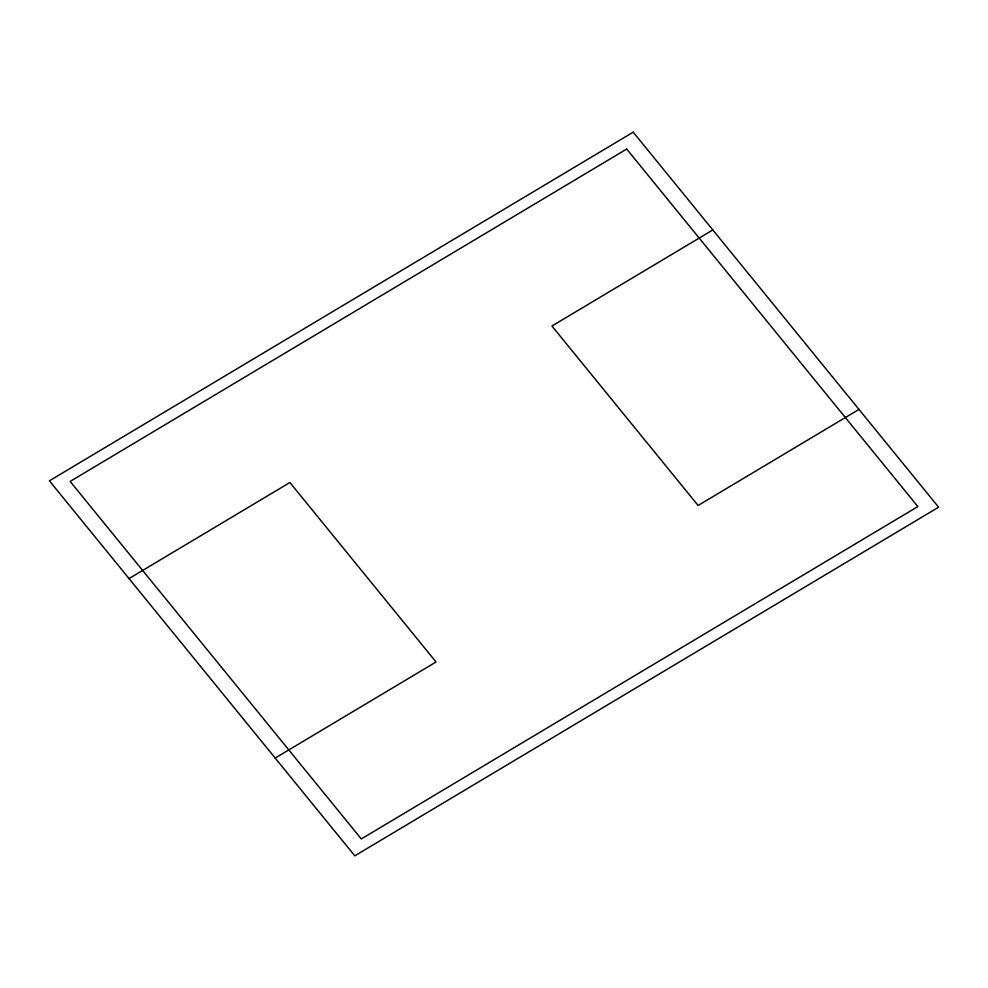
<?xml version="1.0" encoding="UTF-8"?>
<svg xmlns="http://www.w3.org/2000/svg" width="988" height="988" viewBox="0 0 988 988"><rect width="100%" height="100%" fill="white"/><g stroke="black" fill="none" stroke-linecap="round" stroke-linejoin="round"><path stroke-width="1.48" d="M129.02 578.585L289.892 482.514L436.054 661.985L275.183 758.055M712.817 229.945L551.946 326.015L698.108 505.486L858.98 409.415M633.197 132.17L49.4 480.81L354.803 855.83L938.6 507.19L633.197 132.17M626.701 149.052L70.148 481.428L361.299 838.948L917.852 506.572L626.701 149.052"/></g></svg>
